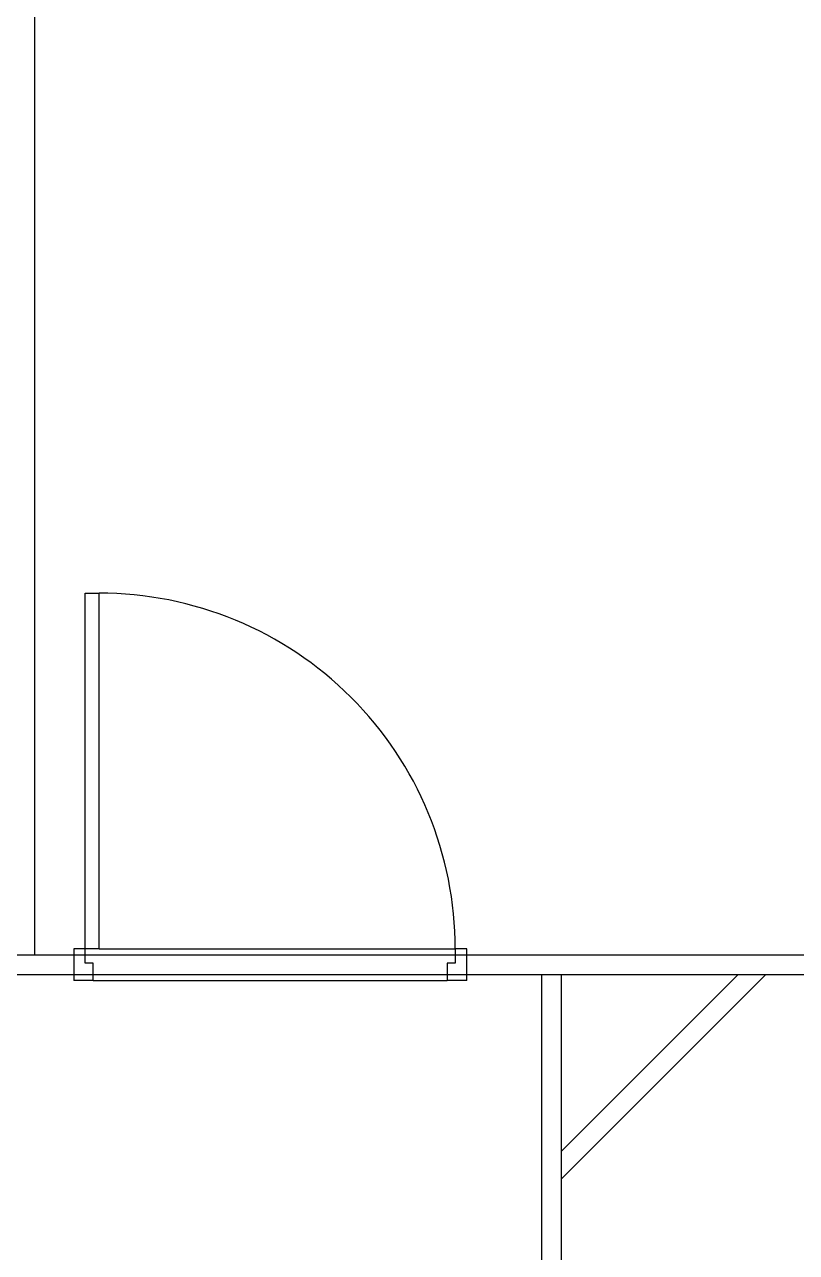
# Model space of a CAD drawing. Header units: millimetres. Extents: x 11414 to 120121, y 3637 to 81420.
# Drawn here: x 97502 to 99465, y 60820 to 63944 of the extents above; entities that cross this region are included whole.
import ezdxf
from ezdxf.enums import TextEntityAlignment as Align

# ---------------------------------------------------------------- set-up
doc = ezdxf.new("R2010")
doc.units = ezdxf.units.MM
doc.header["$LTSCALE"] = 100
doc.layers.get('0').update_dxf_attribs({"color": 251})
for name, color, linetype in [('ARC-7$0$ARCH', 9, 'Continuous'), ('ARC-7$0$TXT', 7, 'Continuous'), ('ARC-7$0$동물실', 9, 'Continuous')]:
    doc.layers.add(name, color=color, linetype=linetype)
doc.styles.add('ARC-7$0$돋움', font='')
doc.styles.add('ARC-7$0$울릉도l', font='')
doc.styles.get('ARC-7$0$돋움').set_extended_font_data('DotumChe')
doc.styles.get('ARC-7$0$울릉도l').set_extended_font_data('Dotum')

# ---------------------------------------------------------------- blocks, each defined once
blk = doc.blocks.new('ARC-7')
at = {"layer": 'ARC-7$0$TXT', "color": 251, "linetype": 'Continuous'}
for p, q in [((680332.8, -436258.5), (679882.8, -436708.5)), ((680403.5, -436258.5), (679882.8, -436779.2))]:
    blk.add_line(p, q, dxfattribs=at)
at = {"layer": 'ARC-7$0$동물실', "color": 251}
for p, q in [((678542.8, -433108.5), (678542.8, -436208.5)), ((678672.1, -436193.5), (678672.1, -435288.2)), ((678672.1, -435288.2), (678707.4, -435288.2)), ((678707.4, -436193.5), (678707.4, -435288.2)), ((678672.1, -436193.5), (678642.8, -436193.5)), ((678642.8, -436193.5), (678642.8, -436273.5)), ((678672.1, -436229.3), (678672.1, -436193.5)), ((678707.4, -436193.5), (678672.1, -436193.5)), ((678707.4, -436193.5), (679613.4, -436193.5)), ((679613.4, -436193.5), (679613.4, -436229.3)), ((679642.8, -436193.5), (679613.4, -436193.5)), ((679642.8, -436273.5), (679642.8, -436193.5)), ((678332.8, -436208.5), (683932.8, -436208.5)), ((678642.8, -436208.5), (678642.8, -436258.5)), ((678642.8, -436208.5), (678642.8, -436258.5)), ((678692.6, -436229.3), (678672.1, -436229.3)), ((678692.6, -436273.5), (678692.6, -436229.3)), ((679592.9, -436229.3), (679592.9, -436273.5)), ((679613.4, -436229.3), (679592.9, -436229.3)), ((679613.4, -436229.3), (679592.9, -436229.3)), ((679642.8, -436258.5), (679642.8, -436208.5)), ((678332.8, -436258.5), (683882.8, -436258.5)), ((679832.8, -436258.5), (679832.8, -438558.5)), ((679882.8, -436258.5), (679882.8, -438508.5)), ((678692.6, -436273.5), (678642.8, -436273.5)), ((678692.6, -436273.5), (679592.9, -436273.5)), ((679642.8, -436273.5), (679592.9, -436273.5))]:
    blk.add_line(p, q, dxfattribs=at)
blk.add_arc((678708.7, -436192.9), 904.7, 359.9639, 90.0849, dxfattribs=at)
at = {"color": 251, "style": 'ARC-7$0$돋움'}
for tag, p in [('X2', (601933.6, -417318.4)), ('X3', (611533.6, -417318.4)), ('X4', (621433.6, -417318.4)), ('X6', (641231.6, -417318.4)), ('X7', (651133.6, -417318.5)), ('X8', (661033.6, -417318.4)), ('X9', (667633.6, -417318.4)), ('X10', (676133.6, -417318.5)), ('X11', (683633.6, -417318.5)), ('X5', (631333.6, -417375.7))]:
    blk.add_attdef(tag, text='', height=750, dxfattribs=at).set_placement(p, align=Align.MIDDLE_CENTER)
at = {"layer": 'ARC-7$0$ARCH', "color": 251}
for tag, height, style, p in [('Y11', 450, 'ARC-7$0$울릉도l', (593382.5, -427808.5)), ('Y10', 450, 'ARC-7$0$울릉도l', (593382.5, -435308.5)), ('Y9', 450, 'ARC-7$0$울릉도l', (593382.5, -443808.5)), ('Y8', 450, 'ARC-7$0$울릉도l', (593382.5, -450408.5)), ('Y7', 450, 'ARC-7$0$울릉도l', (593382.5, -460308.5)), ('Y6', 750, 'ARC-7$0$돋움', (593382.5, -470208.5))]:
    blk.add_attdef(tag, text='', height=height, rotation=90, dxfattribs=dict(at, style=style)).set_placement(p, align=Align.MIDDLE_CENTER)

msp = doc.modelspace()

# ---------------------------------------------------------------- block references
at = {"color": 21, "linetype": 'Continuous'}
msp.add_blockref('ARC-7', (-581016.2, 497785.5, 0), dxfattribs=at)

doc.saveas('drawing.dxf')
